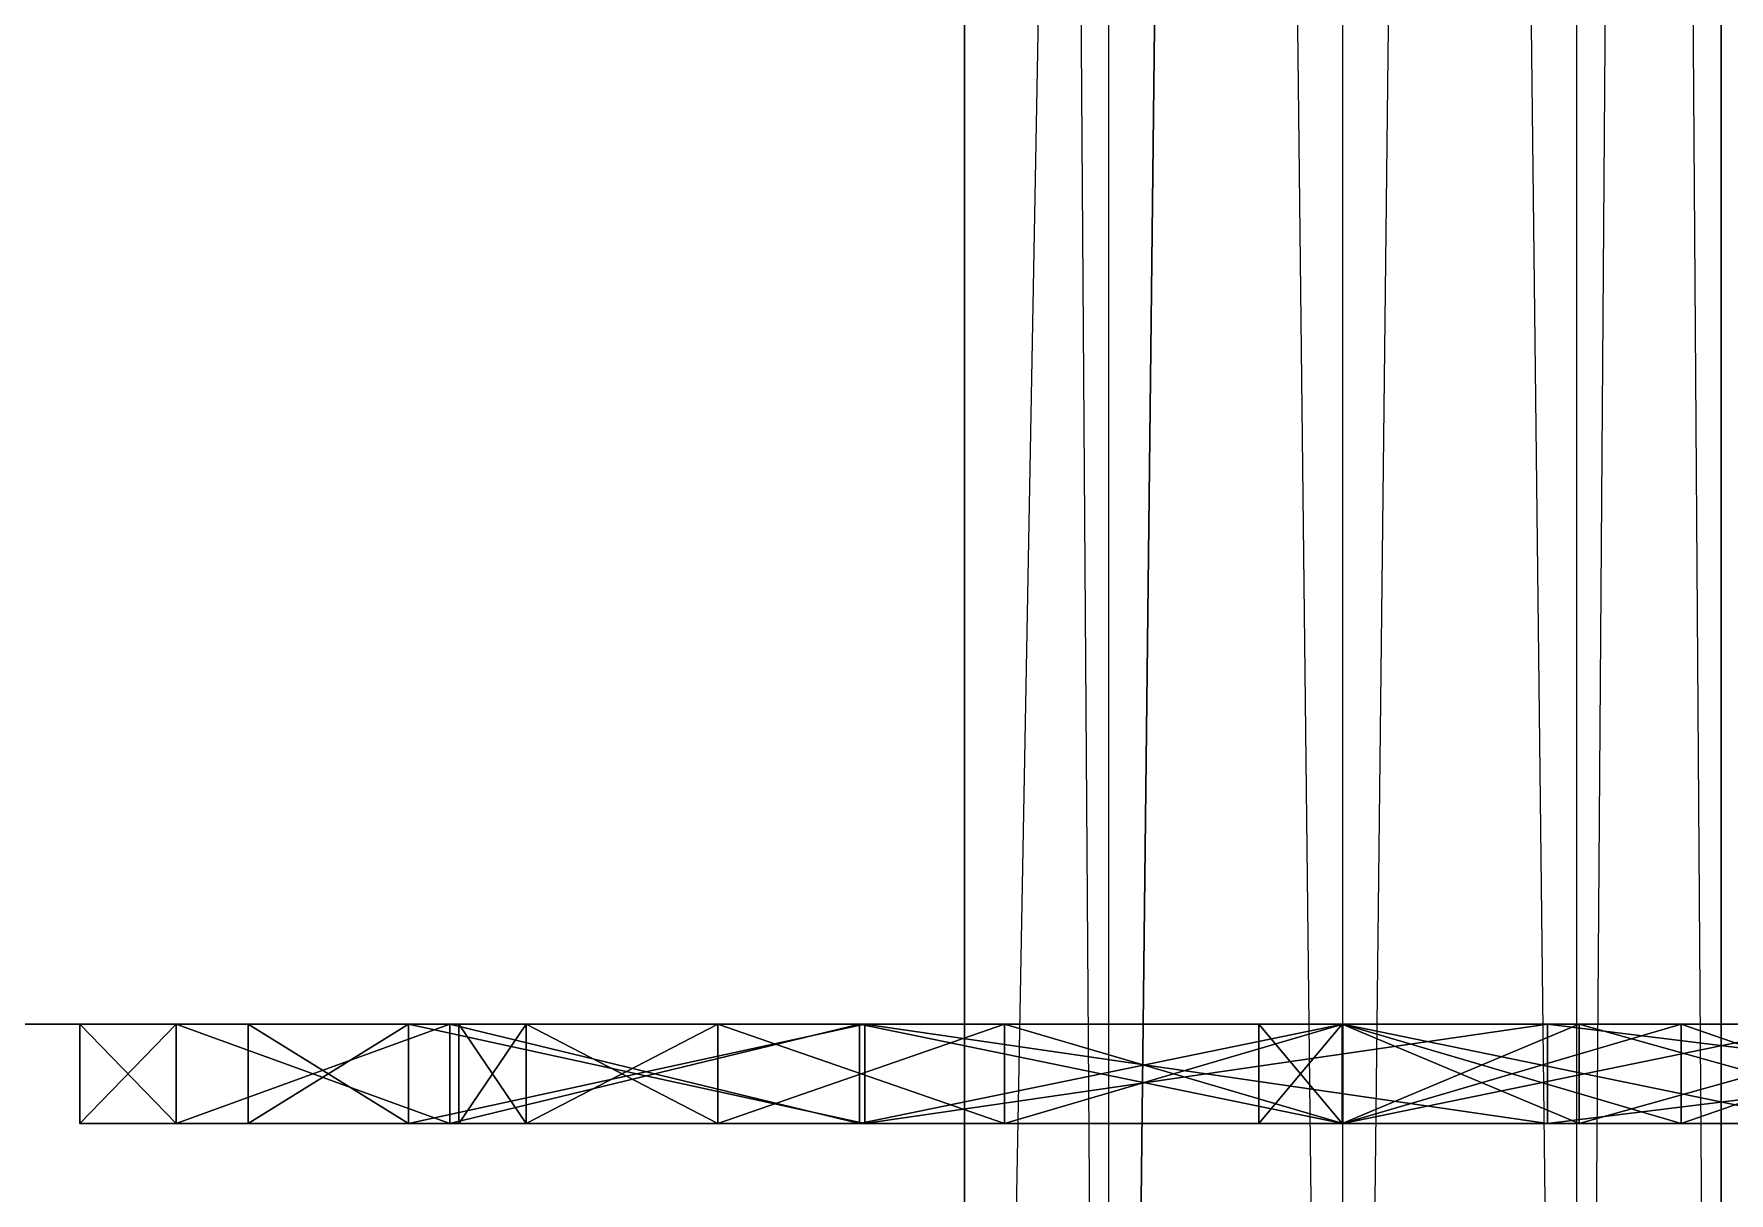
# Model space of a CAD drawing. Extents: x -3.3 to 26.7, y -2 to 14.5.
# Drawn here: x 13.159 to 14.012, y -0.585 to -0.002 of the extents above; entities that cross this region are included whole.
import ezdxf

# ---------------------------------------------------------------- set-up
doc = ezdxf.new("R2010")
doc.units = 0
doc.layers.add('UB3D', color=1, linetype='CONTINUOUS')

msp = doc.modelspace()

# ---------------------------------------------------------------- linework, layer by layer
at = {"layer": 'UB3D', "color": 254}
for points in [[(13.7, -2, -22.2918), (13.8176, 8.3, -22.2918), (13.6274, -2, -22.3918)], [(13.8176, 8.3, -22.2918), (13.6274, -2, -22.3918), (13.6274, 8.3, -22.3918)], [(13.6274, -2, -22.3918), (13.6274, 8.3, -22.3918), (13.6274, -2, -22.5154)], [(13.6274, 8.3, -22.3918), (13.6274, -2, -22.5154), (13.6274, 8.3, -22.5154)], [(13.6274, -2, -22.5154), (13.6274, 8.3, -22.5154), (13.7, -2, -22.6154)], [(13.6274, 8.3, -22.5154), (13.7, -2, -22.6154), (13.7, 8.3, -22.6154)], [(13.8176, -2, -22.2536), (13.8176, 8.3, -22.2536), (13.7, -2, -22.2918)], [(13.8176, 8.3, -22.2536), (13.7, -2, -22.2918), (13.8176, 8.3, -22.2918)], [(13.7, -2, -22.6154), (13.7, 8.3, -22.6154), (13.8176, -2, -22.6536)], [(13.7, 8.3, -22.6154), (13.8176, -2, -22.6536), (13.8176, 8.3, -22.6536)], [(13.8176, -2, -22.6536), (13.8176, 8.3, -22.6536), (13.9352, -2, -22.6154)], [(13.8176, 8.3, -22.6536), (13.9352, -2, -22.6154), (13.9352, 8.3, -22.6154)], [(13.9352, -2, -22.2918), (13.9352, 8.3, -22.2918), (13.8176, -2, -22.2536)], [(13.9352, 8.3, -22.2918), (13.8176, -2, -22.2536), (13.8176, 8.3, -22.2536)], [(13.9352, -2, -22.6154), (13.9352, 8.3, -22.6154), (14.0078, -2, -22.5154)], [(13.9352, 8.3, -22.6154), (14.0078, -2, -22.5154), (14.0078, 8.3, -22.5154)], [(14.0078, -2, -22.3918), (14.0078, 8.3, -22.3918), (13.9352, -2, -22.2918)], [(14.0078, 8.3, -22.3918), (13.9352, -2, -22.2918), (13.9352, 8.3, -22.2918)], [(14.0078, -2, -22.5154), (14.0078, 8.3, -22.5154), (14.0078, -2, -22.3918)], [(14.0078, 8.3, -22.5154), (14.0078, -2, -22.3918), (14.0078, 8.3, -22.3918)]]:
    msp.add_3dface(points, dxfattribs=at)
at = {"layer": 'UB3D', "color": 94}
for points in [[(-3.302, 0.5, -28.702), (26.698, 0.5, -28.702), (26.698, -0.5, -28.702), (-3.302, -0.5, -28.702)], [(26.698, 0.5, 1.298), (-3.302, 0.5, 1.298), (-3.302, -0.5, 1.298), (26.698, -0.5, 1.298)], [(-3.302, -0.5, 1.298), (26.698, -0.5, 1.298), (26.698, -0.5, -28.702)], [(-3.302, -0.5, 1.298), (26.698, -0.5, -28.702), (-3.302, -0.5, -28.702)]]:
    msp.add_3dface(points, dxfattribs=at)
at = {"layer": 'UB3D', "color": 253}
for points in [[(13.1826, -0.5, -22.4536), (13.230936, -0.5, -22.210596), (13.1826, -0.55, -22.4536)], [(13.230936, -0.5, -22.210596), (13.1826, -0.55, -22.4536), (13.230936, -0.55, -22.210596)], [(13.1826, -0.55, -22.4536), (13.230936, -0.55, -22.210596), (13.1826, -0.5, -22.4536)], [(13.230936, -0.55, -22.210596), (13.1826, -0.5, -22.4536), (13.230936, -0.5, -22.210596)], [(13.230936, -0.5, -22.696603), (13.1826, -0.5, -22.4536), (13.230936, -0.55, -22.696603)], [(13.1826, -0.5, -22.4536), (13.230936, -0.55, -22.696603), (13.1826, -0.55, -22.4536)], [(13.230936, -0.55, -22.696603), (13.1826, -0.55, -22.4536), (13.230936, -0.5, -22.696603)], [(13.1826, -0.55, -22.4536), (13.230936, -0.5, -22.696603), (13.1826, -0.5, -22.4536)], [(13.230936, -0.5, -22.210596), (13.368587, -0.5, -22.004587), (13.230936, -0.55, -22.210596)], [(13.368587, -0.5, -22.004587), (13.230936, -0.55, -22.210596), (13.368587, -0.55, -22.004587)], [(13.230936, -0.55, -22.210596), (13.368587, -0.55, -22.004587), (13.230936, -0.5, -22.210596)], [(13.368587, -0.55, -22.004587), (13.230936, -0.5, -22.210596), (13.368587, -0.5, -22.004587)], [(13.368587, -0.5, -22.902612), (13.230936, -0.5, -22.696603), (13.368587, -0.55, -22.902612)], [(13.230936, -0.5, -22.696603), (13.368587, -0.55, -22.902612), (13.230936, -0.55, -22.696603)], [(13.368587, -0.55, -22.902612), (13.230936, -0.55, -22.696603), (13.368587, -0.5, -22.902612)], [(13.230936, -0.55, -22.696603), (13.368587, -0.5, -22.902612), (13.230936, -0.5, -22.696603)], [(13.267182, -0.5, -15.3416), (13.347749, -0.5, -14.93656), (13.267182, -0.55, -15.3416)], [(13.347749, -0.5, -14.93656), (13.267182, -0.55, -15.3416), (13.347749, -0.55, -14.93656)], [(13.267182, -0.55, -15.3416), (13.347749, -0.55, -14.93656), (13.267182, -0.5, -15.3416)], [(13.347749, -0.55, -14.93656), (13.267182, -0.5, -15.3416), (13.347749, -0.5, -14.93656)], [(13.347749, -0.5, -15.746639), (13.267182, -0.5, -15.3416), (13.347749, -0.55, -15.746639)], [(13.267182, -0.5, -15.3416), (13.347749, -0.55, -15.746639), (13.267182, -0.55, -15.3416)], [(13.347749, -0.55, -15.746639), (13.267182, -0.55, -15.3416), (13.347749, -0.5, -15.746639)], [(13.267182, -0.55, -15.3416), (13.347749, -0.5, -15.746639), (13.267182, -0.5, -15.3416)], [(13.267182, -0.5, -2.6416), (13.347749, -0.5, -2.23656), (13.267182, -0.55, -2.6416)], [(13.347749, -0.5, -2.23656), (13.267182, -0.55, -2.6416), (13.347749, -0.55, -2.23656)], [(13.267182, -0.55, -2.6416), (13.347749, -0.55, -2.23656), (13.267182, -0.5, -2.6416)], [(13.347749, -0.55, -2.23656), (13.267182, -0.5, -2.6416), (13.347749, -0.5, -2.23656)], [(13.347749, -0.5, -3.046639), (13.267182, -0.5, -2.6416), (13.347749, -0.55, -3.046639)], [(13.267182, -0.5, -2.6416), (13.347749, -0.55, -3.046639), (13.267182, -0.55, -2.6416)], [(13.347749, -0.55, -3.046639), (13.267182, -0.55, -2.6416), (13.347749, -0.5, -3.046639)], [(13.267182, -0.55, -2.6416), (13.347749, -0.5, -3.046639), (13.267182, -0.5, -2.6416)], [(13.347749, -0.5, -14.93656), (13.577185, -0.5, -14.593185), (13.347749, -0.55, -14.93656)], [(13.577185, -0.5, -14.593185), (13.347749, -0.55, -14.93656), (13.577185, -0.55, -14.593185)], [(13.347749, -0.55, -14.93656), (13.577185, -0.55, -14.593185), (13.347749, -0.5, -14.93656)], [(13.577185, -0.55, -14.593185), (13.347749, -0.5, -14.93656), (13.577185, -0.5, -14.593185)], [(13.577185, -0.5, -16.090014), (13.347749, -0.5, -15.746639), (13.577185, -0.55, -16.090014)], [(13.347749, -0.5, -15.746639), (13.577185, -0.55, -16.090014), (13.347749, -0.55, -15.746639)], [(13.577185, -0.55, -16.090014), (13.347749, -0.55, -15.746639), (13.577185, -0.5, -16.090014)], [(13.347749, -0.55, -15.746639), (13.577185, -0.5, -16.090014), (13.347749, -0.5, -15.746639)], [(13.347749, -0.5, -2.23656), (13.577185, -0.5, -1.893185), (13.347749, -0.55, -2.23656)], [(13.577185, -0.5, -1.893185), (13.347749, -0.55, -2.23656), (13.577185, -0.55, -1.893185)], [(13.347749, -0.55, -2.23656), (13.577185, -0.55, -1.893185), (13.347749, -0.5, -2.23656)], [(13.577185, -0.55, -1.893185), (13.347749, -0.5, -2.23656), (13.577185, -0.5, -1.893185)], [(13.577185, -0.5, -3.390014), (13.347749, -0.5, -3.046639), (13.577185, -0.55, -3.390014)], [(13.347749, -0.5, -3.046639), (13.577185, -0.55, -3.390014), (13.347749, -0.55, -3.046639)], [(13.577185, -0.55, -3.390014), (13.347749, -0.55, -3.046639), (13.577185, -0.5, -3.390014)], [(13.347749, -0.55, -3.046639), (13.577185, -0.5, -3.390014), (13.347749, -0.5, -3.046639)], [(13.368587, -0.5, -22.004587), (13.574596, -0.5, -21.866936), (13.368587, -0.55, -22.004587)], [(13.574596, -0.5, -21.866936), (13.368587, -0.55, -22.004587), (13.574596, -0.55, -21.866936)], [(13.368587, -0.55, -22.004587), (13.574596, -0.55, -21.866936), (13.368587, -0.5, -22.004587)], [(13.574596, -0.55, -21.866936), (13.368587, -0.5, -22.004587), (13.574596, -0.5, -21.866936)], [(13.574596, -0.5, -23.040263), (13.368587, -0.5, -22.902612), (13.574596, -0.55, -23.040263)], [(13.368587, -0.5, -22.902612), (13.574596, -0.55, -23.040263), (13.368587, -0.55, -22.902612)], [(13.574596, -0.55, -23.040263), (13.368587, -0.55, -22.902612), (13.574596, -0.5, -23.040263)], [(13.368587, -0.55, -22.902612), (13.574596, -0.5, -23.040263), (13.368587, -0.5, -22.902612)], [(13.3731, -0.5, -22.4536), (13.406935, -0.5, -22.283497), (13.3731, -0.55, -22.4536)], [(13.406935, -0.5, -22.283497), (13.3731, -0.55, -22.4536), (13.406935, -0.55, -22.283497)], [(13.3731, -0.55, -22.4536), (13.406935, -0.55, -22.283497), (13.3731, -0.5, -22.4536)], [(13.406935, -0.55, -22.283497), (13.3731, -0.5, -22.4536), (13.406935, -0.5, -22.283497)], [(13.406935, -0.5, -22.623702), (13.3731, -0.5, -22.4536), (13.406935, -0.55, -22.623702)], [(13.3731, -0.5, -22.4536), (13.406935, -0.55, -22.623702), (13.3731, -0.55, -22.4536)], [(13.406935, -0.55, -22.623702), (13.3731, -0.55, -22.4536), (13.406935, -0.5, -22.623702)], [(13.3731, -0.55, -22.4536), (13.406935, -0.5, -22.623702), (13.3731, -0.5, -22.4536)], [(13.406935, -0.5, -22.283497), (13.503291, -0.5, -22.139291), (13.406935, -0.55, -22.283497)], [(13.503291, -0.5, -22.139291), (13.406935, -0.55, -22.283497), (13.503291, -0.55, -22.139291)], [(13.406935, -0.55, -22.283497), (13.503291, -0.55, -22.139291), (13.406935, -0.5, -22.283497)], [(13.503291, -0.55, -22.139291), (13.406935, -0.5, -22.283497), (13.503291, -0.5, -22.139291)], [(13.503291, -0.5, -22.767908), (13.406935, -0.5, -22.623702), (13.503291, -0.55, -22.767908)], [(13.406935, -0.5, -22.623702), (13.503291, -0.55, -22.767908), (13.406935, -0.55, -22.623702)], [(13.503291, -0.55, -22.767908), (13.406935, -0.55, -22.623702), (13.503291, -0.5, -22.767908)], [(13.406935, -0.55, -22.623702), (13.503291, -0.5, -22.767908), (13.406935, -0.5, -22.623702)], [(13.503291, -0.5, -22.139291), (13.647497, -0.5, -22.042935), (13.503291, -0.55, -22.139291)], [(13.647497, -0.5, -22.042935), (13.503291, -0.55, -22.139291), (13.647497, -0.55, -22.042935)], [(13.503291, -0.55, -22.139291), (13.647497, -0.55, -22.042935), (13.503291, -0.5, -22.139291)], [(13.647497, -0.55, -22.042935), (13.503291, -0.5, -22.139291), (13.647497, -0.5, -22.042935)], [(13.647497, -0.5, -22.864264), (13.503291, -0.5, -22.767908), (13.647497, -0.55, -22.864264)], [(13.503291, -0.5, -22.767908), (13.647497, -0.55, -22.864264), (13.503291, -0.55, -22.767908)], [(13.647497, -0.55, -22.864264), (13.503291, -0.55, -22.767908), (13.647497, -0.5, -22.864264)], [(13.503291, -0.55, -22.767908), (13.647497, -0.5, -22.864264), (13.503291, -0.5, -22.767908)], [(13.574596, -0.5, -21.866936), (13.8176, -0.5, -21.8186), (13.574596, -0.55, -21.866936)], [(13.8176, -0.5, -21.8186), (13.574596, -0.55, -21.866936), (13.8176, -0.55, -21.8186)], [(13.574596, -0.55, -21.866936), (13.8176, -0.55, -21.8186), (13.574596, -0.5, -21.866936)], [(13.8176, -0.55, -21.8186), (13.574596, -0.5, -21.866936), (13.8176, -0.5, -21.8186)], [(13.8176, -0.5, -23.0886), (13.574596, -0.5, -23.040263), (13.8176, -0.55, -23.0886)], [(13.574596, -0.5, -23.040263), (13.8176, -0.55, -23.0886), (13.574596, -0.55, -23.040263)], [(13.8176, -0.55, -23.0886), (13.574596, -0.55, -23.040263), (13.8176, -0.5, -23.0886)], [(13.574596, -0.55, -23.040263), (13.8176, -0.5, -23.0886), (13.574596, -0.5, -23.040263)], [(13.577185, -0.5, -14.593185), (13.92056, -0.5, -14.363749), (13.577185, -0.55, -14.593185)], [(13.92056, -0.5, -14.363749), (13.577185, -0.55, -14.593185), (13.92056, -0.55, -14.363749)], [(13.577185, -0.55, -14.593185), (13.92056, -0.55, -14.363749), (13.577185, -0.5, -14.593185)], [(13.92056, -0.55, -14.363749), (13.577185, -0.5, -14.593185), (13.92056, -0.5, -14.363749)], [(13.92056, -0.5, -16.31945), (13.577185, -0.5, -16.090014), (13.92056, -0.55, -16.31945)], [(13.577185, -0.5, -16.090014), (13.92056, -0.55, -16.31945), (13.577185, -0.55, -16.090014)], [(13.92056, -0.55, -16.31945), (13.577185, -0.55, -16.090014), (13.92056, -0.5, -16.31945)], [(13.577185, -0.55, -16.090014), (13.92056, -0.5, -16.31945), (13.577185, -0.5, -16.090014)], [(13.577185, -0.5, -1.893185), (13.92056, -0.5, -1.663749), (13.577185, -0.55, -1.893185)], [(13.92056, -0.5, -1.663749), (13.577185, -0.55, -1.893185), (13.92056, -0.55, -1.663749)], [(13.577185, -0.55, -1.893185), (13.92056, -0.55, -1.663749), (13.577185, -0.5, -1.893185)], [(13.92056, -0.55, -1.663749), (13.577185, -0.5, -1.893185), (13.92056, -0.5, -1.663749)], [(13.92056, -0.5, -3.61945), (13.577185, -0.5, -3.390014), (13.92056, -0.55, -3.61945)], [(13.577185, -0.5, -3.390014), (13.92056, -0.55, -3.61945), (13.577185, -0.55, -3.390014)], [(13.92056, -0.55, -3.61945), (13.577185, -0.55, -3.390014), (13.92056, -0.5, -3.61945)], [(13.577185, -0.55, -3.390014), (13.92056, -0.5, -3.61945), (13.577185, -0.5, -3.390014)], [(13.647497, -0.5, -22.042935), (13.8176, -0.5, -22.0091), (13.647497, -0.55, -22.042935)], [(13.8176, -0.5, -22.0091), (13.647497, -0.55, -22.042935), (13.8176, -0.55, -22.0091)], [(13.647497, -0.55, -22.042935), (13.8176, -0.55, -22.0091), (13.647497, -0.5, -22.042935)], [(13.8176, -0.55, -22.0091), (13.647497, -0.5, -22.042935), (13.8176, -0.5, -22.0091)], [(13.8176, -0.5, -22.8981), (13.647497, -0.5, -22.864264), (13.8176, -0.55, -22.8981)], [(13.647497, -0.5, -22.864264), (13.8176, -0.55, -22.8981), (13.647497, -0.55, -22.864264)], [(13.8176, -0.55, -22.8981), (13.647497, -0.55, -22.864264), (13.8176, -0.5, -22.8981)], [(13.647497, -0.55, -22.864264), (13.8176, -0.5, -22.8981), (13.647497, -0.5, -22.864264)], [(13.775309, -0.5, -15.3416), (13.817197, -0.5, -15.131012), (13.775309, -0.55, -15.3416)], [(13.817197, -0.5, -15.131012), (13.775309, -0.55, -15.3416), (13.817197, -0.55, -15.131012)], [(13.775309, -0.55, -15.3416), (13.817197, -0.55, -15.131012), (13.775309, -0.5, -15.3416)], [(13.817197, -0.55, -15.131012), (13.775309, -0.5, -15.3416), (13.817197, -0.5, -15.131012)], [(13.817197, -0.5, -15.552187), (13.775309, -0.5, -15.3416), (13.817197, -0.55, -15.552187)], [(13.775309, -0.5, -15.3416), (13.817197, -0.55, -15.552187), (13.775309, -0.55, -15.3416)], [(13.817197, -0.55, -15.552187), (13.775309, -0.55, -15.3416), (13.817197, -0.5, -15.552187)], [(13.775309, -0.55, -15.3416), (13.817197, -0.5, -15.552187), (13.775309, -0.5, -15.3416)], [(13.775309, -0.5, -2.6416), (13.817197, -0.5, -2.431012), (13.775309, -0.55, -2.6416)], [(13.817197, -0.5, -2.431012), (13.775309, -0.55, -2.6416), (13.817197, -0.55, -2.431012)], [(13.775309, -0.55, -2.6416), (13.817197, -0.55, -2.431012), (13.775309, -0.5, -2.6416)], [(13.817197, -0.55, -2.431012), (13.775309, -0.5, -2.6416), (13.817197, -0.5, -2.431012)], [(13.817197, -0.5, -2.852187), (13.775309, -0.5, -2.6416), (13.817197, -0.55, -2.852187)], [(13.775309, -0.5, -2.6416), (13.817197, -0.55, -2.852187), (13.775309, -0.55, -2.6416)], [(13.817197, -0.55, -2.852187), (13.775309, -0.55, -2.6416), (13.817197, -0.5, -2.852187)], [(13.775309, -0.55, -2.6416), (13.817197, -0.5, -2.852187), (13.775309, -0.5, -2.6416)], [(13.817197, -0.5, -15.131012), (13.936485, -0.5, -14.952485), (13.817197, -0.55, -15.131012)], [(13.936485, -0.5, -14.952485), (13.817197, -0.55, -15.131012), (13.936485, -0.55, -14.952485)], [(13.817197, -0.55, -15.131012), (13.936485, -0.55, -14.952485), (13.817197, -0.5, -15.131012)], [(13.936485, -0.55, -14.952485), (13.817197, -0.5, -15.131012), (13.936485, -0.5, -14.952485)], [(13.936485, -0.5, -15.730714), (13.817197, -0.5, -15.552187), (13.936485, -0.55, -15.730714)], [(13.817197, -0.5, -15.552187), (13.936485, -0.55, -15.730714), (13.817197, -0.55, -15.552187)], [(13.936485, -0.55, -15.730714), (13.817197, -0.55, -15.552187), (13.936485, -0.5, -15.730714)], [(13.817197, -0.55, -15.552187), (13.936485, -0.5, -15.730714), (13.817197, -0.5, -15.552187)], [(13.817197, -0.5, -2.431012), (13.936485, -0.5, -2.252485), (13.817197, -0.55, -2.431012)], [(13.936485, -0.5, -2.252485), (13.817197, -0.55, -2.431012), (13.936485, -0.55, -2.252485)], [(13.817197, -0.55, -2.431012), (13.936485, -0.55, -2.252485), (13.817197, -0.5, -2.431012)], [(13.936485, -0.55, -2.252485), (13.817197, -0.5, -2.431012), (13.936485, -0.5, -2.252485)], [(13.936485, -0.5, -3.030714), (13.817197, -0.5, -2.852187), (13.936485, -0.55, -3.030714)], [(13.817197, -0.5, -2.852187), (13.936485, -0.55, -3.030714), (13.817197, -0.55, -2.852187)], [(13.936485, -0.55, -3.030714), (13.817197, -0.55, -2.852187), (13.936485, -0.5, -3.030714)], [(13.817197, -0.55, -2.852187), (13.936485, -0.5, -3.030714), (13.817197, -0.5, -2.852187)], [(13.8176, -0.5, -21.8186), (14.060603, -0.5, -21.866936), (13.8176, -0.55, -21.8186)], [(14.060603, -0.5, -21.866936), (13.8176, -0.55, -21.8186), (14.060603, -0.55, -21.866936)], [(13.8176, -0.55, -21.8186), (14.060603, -0.55, -21.866936), (13.8176, -0.5, -21.8186)], [(14.060603, -0.55, -21.866936), (13.8176, -0.5, -21.8186), (14.060603, -0.5, -21.866936)], [(14.060603, -0.5, -23.040263), (13.8176, -0.5, -23.0886), (14.060603, -0.55, -23.040263)], [(13.8176, -0.5, -23.0886), (14.060603, -0.55, -23.040263), (13.8176, -0.55, -23.0886)], [(14.060603, -0.55, -23.040263), (13.8176, -0.55, -23.0886), (14.060603, -0.5, -23.040263)], [(13.8176, -0.55, -23.0886), (14.060603, -0.5, -23.040263), (13.8176, -0.5, -23.0886)], [(13.8176, -0.5, -22.0091), (13.987702, -0.5, -22.042935), (13.8176, -0.55, -22.0091)], [(13.987702, -0.5, -22.042935), (13.8176, -0.55, -22.0091), (13.987702, -0.55, -22.042935)], [(13.8176, -0.55, -22.0091), (13.987702, -0.55, -22.042935), (13.8176, -0.5, -22.0091)], [(13.987702, -0.55, -22.042935), (13.8176, -0.5, -22.0091), (13.987702, -0.5, -22.042935)], [(13.987702, -0.5, -22.864264), (13.8176, -0.5, -22.8981), (13.987702, -0.55, -22.864264)], [(13.8176, -0.5, -22.8981), (13.987702, -0.55, -22.864264), (13.8176, -0.55, -22.8981)], [(13.987702, -0.55, -22.864264), (13.8176, -0.55, -22.8981), (13.987702, -0.5, -22.864264)], [(13.8176, -0.55, -22.8981), (13.987702, -0.5, -22.864264), (13.8176, -0.5, -22.8981)], [(13.92056, -0.5, -14.363749), (14.3256, -0.5, -14.283182), (13.92056, -0.55, -14.363749)], [(14.3256, -0.5, -14.283182), (13.92056, -0.55, -14.363749), (14.3256, -0.55, -14.283182)], [(13.92056, -0.55, -14.363749), (14.3256, -0.55, -14.283182), (13.92056, -0.5, -14.363749)], [(14.3256, -0.55, -14.283182), (13.92056, -0.5, -14.363749), (14.3256, -0.5, -14.283182)], [(14.3256, -0.5, -16.400018), (13.92056, -0.5, -16.31945), (14.3256, -0.55, -16.400018)], [(13.92056, -0.5, -16.31945), (14.3256, -0.55, -16.400018), (13.92056, -0.55, -16.31945)], [(14.3256, -0.55, -16.400018), (13.92056, -0.55, -16.31945), (14.3256, -0.5, -16.400018)], [(13.92056, -0.55, -16.31945), (14.3256, -0.5, -16.400018), (13.92056, -0.5, -16.31945)], [(13.92056, -0.5, -1.663749), (14.3256, -0.5, -1.583182), (13.92056, -0.55, -1.663749)], [(14.3256, -0.5, -1.583182), (13.92056, -0.55, -1.663749), (14.3256, -0.55, -1.583182)], [(13.92056, -0.55, -1.663749), (14.3256, -0.55, -1.583182), (13.92056, -0.5, -1.663749)], [(14.3256, -0.55, -1.583182), (13.92056, -0.5, -1.663749), (14.3256, -0.5, -1.583182)], [(14.3256, -0.5, -3.700018), (13.92056, -0.5, -3.61945), (14.3256, -0.55, -3.700018)], [(13.92056, -0.5, -3.61945), (14.3256, -0.55, -3.700018), (13.92056, -0.55, -3.61945)], [(14.3256, -0.55, -3.700018), (13.92056, -0.55, -3.61945), (14.3256, -0.5, -3.700018)], [(13.92056, -0.55, -3.61945), (14.3256, -0.5, -3.700018), (13.92056, -0.5, -3.61945)], [(13.936485, -0.5, -14.952485), (14.115012, -0.5, -14.833197), (13.936485, -0.55, -14.952485)], [(14.115012, -0.5, -14.833197), (13.936485, -0.55, -14.952485), (14.115012, -0.55, -14.833197)], [(13.936485, -0.55, -14.952485), (14.115012, -0.55, -14.833197), (13.936485, -0.5, -14.952485)], [(14.115012, -0.55, -14.833197), (13.936485, -0.5, -14.952485), (14.115012, -0.5, -14.833197)], [(14.115012, -0.5, -15.850002), (13.936485, -0.5, -15.730714), (14.115012, -0.55, -15.850002)], [(13.936485, -0.5, -15.730714), (14.115012, -0.55, -15.850002), (13.936485, -0.55, -15.730714)], [(14.115012, -0.55, -15.850002), (13.936485, -0.55, -15.730714), (14.115012, -0.5, -15.850002)], [(13.936485, -0.55, -15.730714), (14.115012, -0.5, -15.850002), (13.936485, -0.5, -15.730714)], [(13.936485, -0.5, -2.252485), (14.115012, -0.5, -2.133197), (13.936485, -0.55, -2.252485)], [(14.115012, -0.5, -2.133197), (13.936485, -0.55, -2.252485), (14.115012, -0.55, -2.133197)], [(13.936485, -0.55, -2.252485), (14.115012, -0.55, -2.133197), (13.936485, -0.5, -2.252485)], [(14.115012, -0.55, -2.133197), (13.936485, -0.5, -2.252485), (14.115012, -0.5, -2.133197)], [(14.115012, -0.5, -3.150002), (13.936485, -0.5, -3.030714), (14.115012, -0.55, -3.150002)], [(13.936485, -0.5, -3.030714), (14.115012, -0.55, -3.150002), (13.936485, -0.55, -3.030714)], [(14.115012, -0.55, -3.150002), (13.936485, -0.55, -3.030714), (14.115012, -0.5, -3.150002)], [(13.936485, -0.55, -3.030714), (14.115012, -0.5, -3.150002), (13.936485, -0.5, -3.030714)], [(13.987702, -0.5, -22.042935), (14.131908, -0.5, -22.139291), (13.987702, -0.55, -22.042935)], [(14.131908, -0.5, -22.139291), (13.987702, -0.55, -22.042935), (14.131908, -0.55, -22.139291)], [(13.987702, -0.55, -22.042935), (14.131908, -0.55, -22.139291), (13.987702, -0.5, -22.042935)], [(14.131908, -0.55, -22.139291), (13.987702, -0.5, -22.042935), (14.131908, -0.5, -22.139291)], [(14.131908, -0.5, -22.767908), (13.987702, -0.5, -22.864264), (14.131908, -0.55, -22.767908)], [(13.987702, -0.5, -22.864264), (14.131908, -0.55, -22.767908), (13.987702, -0.55, -22.864264)], [(14.131908, -0.55, -22.767908), (13.987702, -0.55, -22.864264), (14.131908, -0.5, -22.767908)], [(13.987702, -0.55, -22.864264), (14.131908, -0.5, -22.767908), (13.987702, -0.5, -22.864264)], [(13.185658, -0.55, -22.515841), (13.37524, -0.55, -22.497169), (13.1826, -0.55, -22.4536)], [(13.37524, -0.55, -22.497169), (13.1826, -0.55, -22.4536), (13.3731, -0.55, -22.4536)], [(13.1826, -0.55, -22.4536), (13.3731, -0.55, -22.4536), (13.185658, -0.55, -22.391359)], [(13.37524, -0.55, -22.410031), (13.185658, -0.55, -22.391359), (13.381641, -0.55, -22.366882)], [(13.185658, -0.55, -22.391359), (13.381641, -0.55, -22.366882), (13.194801, -0.55, -22.329718)], [(13.194801, -0.55, -22.577482), (13.381641, -0.55, -22.540318), (13.185658, -0.55, -22.515841)], [(13.381641, -0.55, -22.540318), (13.185658, -0.55, -22.515841), (13.37524, -0.55, -22.497169)], [(13.3731, -0.55, -22.4536), (13.185658, -0.55, -22.391359), (13.37524, -0.55, -22.410031)], [(13.381641, -0.55, -22.366882), (13.194801, -0.55, -22.329718), (13.39224, -0.55, -22.324568)], [(13.194801, -0.55, -22.329718), (13.39224, -0.55, -22.324568), (13.209943, -0.55, -22.269269)], [(13.39224, -0.55, -22.582632), (13.194801, -0.55, -22.577482), (13.381641, -0.55, -22.540318)], [(13.209943, -0.55, -22.637931), (13.406936, -0.55, -22.623703), (13.194801, -0.55, -22.577482)], [(13.406936, -0.55, -22.623703), (13.194801, -0.55, -22.577482), (13.39224, -0.55, -22.582632)], [(13.425586, -0.55, -22.244064), (13.406936, -0.55, -22.283497), (13.209943, -0.55, -22.269269)], [(13.425586, -0.55, -22.244064), (13.209943, -0.55, -22.269269), (13.230936, -0.55, -22.210596)], [(13.39224, -0.55, -22.324568), (13.209943, -0.55, -22.269269), (13.406936, -0.55, -22.283497)], [(13.230936, -0.55, -22.696604), (13.425586, -0.55, -22.663136), (13.209943, -0.55, -22.637931)], [(13.425586, -0.55, -22.663136), (13.209943, -0.55, -22.637931), (13.406936, -0.55, -22.623703)], [(13.25758, -0.55, -22.154263), (13.448012, -0.55, -22.206649), (13.230936, -0.55, -22.210596)], [(13.425586, -0.55, -22.244064), (13.230936, -0.55, -22.210596), (13.448012, -0.55, -22.206649)], [(13.448012, -0.55, -22.700551), (13.230936, -0.55, -22.696604), (13.425586, -0.55, -22.663136)], [(13.473997, -0.55, -22.735588), (13.25758, -0.55, -22.752937), (13.230936, -0.55, -22.696604)], [(13.473997, -0.55, -22.735588), (13.230936, -0.55, -22.696604), (13.448012, -0.55, -22.700551)], [(13.25758, -0.55, -22.154263), (13.289617, -0.55, -22.100813), (13.503291, -0.55, -22.139291)], [(13.25758, -0.55, -22.154263), (13.503291, -0.55, -22.139291), (13.473997, -0.55, -22.171612)], [(13.25758, -0.55, -22.154263), (13.473997, -0.55, -22.171612), (13.448012, -0.55, -22.206649)], [(13.473997, -0.55, -22.735588), (13.503291, -0.55, -22.767909), (13.25758, -0.55, -22.752937)], [(13.535612, -0.55, -22.797203), (13.289617, -0.55, -22.806387), (13.25758, -0.55, -22.752937)], [(13.535612, -0.55, -22.797203), (13.25758, -0.55, -22.752937), (13.503291, -0.55, -22.767909)], [(13.272279, -0.55, -15.445343), (13.777959, -0.55, -15.395538), (13.267182, -0.55, -15.3416)], [(13.777959, -0.55, -15.395538), (13.267182, -0.55, -15.3416), (13.775309, -0.55, -15.3416)], [(13.267182, -0.55, -15.3416), (13.775309, -0.55, -15.3416), (13.272279, -0.55, -15.237857)], [(13.272279, -0.55, -2.745343), (13.777959, -0.55, -2.695538), (13.267182, -0.55, -2.6416)], [(13.777959, -0.55, -2.695538), (13.267182, -0.55, -2.6416), (13.775309, -0.55, -2.6416)], [(13.267182, -0.55, -2.6416), (13.775309, -0.55, -2.6416), (13.272279, -0.55, -2.537857)], [(13.785883, -0.55, -15.234244), (13.777959, -0.55, -15.287662), (13.272279, -0.55, -15.237857)], [(13.785883, -0.55, -15.234244), (13.272279, -0.55, -15.237857), (13.287519, -0.55, -15.135113)], [(13.785883, -0.55, -15.448956), (13.272279, -0.55, -15.445343), (13.777959, -0.55, -15.395538)], [(13.775309, -0.55, -15.3416), (13.272279, -0.55, -15.237857), (13.777959, -0.55, -15.287662)], [(13.799004, -0.55, -15.501341), (13.287519, -0.55, -15.548087), (13.272279, -0.55, -15.445343)], [(13.799004, -0.55, -15.501341), (13.272279, -0.55, -15.445343), (13.785883, -0.55, -15.448956)], [(13.785883, -0.55, -2.534244), (13.777959, -0.55, -2.587662), (13.272279, -0.55, -2.537857)], [(13.785883, -0.55, -2.534244), (13.272279, -0.55, -2.537857), (13.287519, -0.55, -2.435113)], [(13.785883, -0.55, -2.748956), (13.272279, -0.55, -2.745343), (13.777959, -0.55, -2.695538)], [(13.775309, -0.55, -2.6416), (13.272279, -0.55, -2.537857), (13.777959, -0.55, -2.587662)], [(13.799004, -0.55, -2.801341), (13.287519, -0.55, -2.848087), (13.272279, -0.55, -2.745343)], [(13.799004, -0.55, -2.801341), (13.272279, -0.55, -2.745343), (13.785883, -0.55, -2.748956)], [(13.817197, -0.55, -15.131013), (13.799004, -0.55, -15.181859), (13.287519, -0.55, -15.135113)], [(13.817197, -0.55, -15.131013), (13.287519, -0.55, -15.135113), (13.312757, -0.55, -15.034357)], [(13.785883, -0.55, -15.234244), (13.287519, -0.55, -15.135113), (13.799004, -0.55, -15.181859)], [(13.799004, -0.55, -15.501341), (13.817197, -0.55, -15.552187), (13.287519, -0.55, -15.548087)], [(13.817197, -0.55, -15.552187), (13.840287, -0.55, -15.601005), (13.287519, -0.55, -15.548087)], [(13.840287, -0.55, -15.601005), (13.287519, -0.55, -15.548087), (13.86805, -0.55, -15.647325)], [(13.287519, -0.55, -15.548087), (13.86805, -0.55, -15.647325), (13.312757, -0.55, -15.648843)], [(13.817197, -0.55, -2.431013), (13.799004, -0.55, -2.481859), (13.287519, -0.55, -2.435113)], [(13.817197, -0.55, -2.431013), (13.287519, -0.55, -2.435113), (13.312757, -0.55, -2.334357)], [(13.785883, -0.55, -2.534244), (13.287519, -0.55, -2.435113), (13.799004, -0.55, -2.481859)], [(13.799004, -0.55, -2.801341), (13.817197, -0.55, -2.852187), (13.287519, -0.55, -2.848087)], [(13.817197, -0.55, -2.852187), (13.840287, -0.55, -2.901005), (13.287519, -0.55, -2.848087)], [(13.840287, -0.55, -2.901005), (13.287519, -0.55, -2.848087), (13.86805, -0.55, -2.947325)], [(13.287519, -0.55, -2.848087), (13.86805, -0.55, -2.947325), (13.312757, -0.55, -2.948843)], [(13.326738, -0.55, -22.05076), (13.570649, -0.55, -22.084012), (13.289617, -0.55, -22.100813)], [(13.570649, -0.55, -22.084012), (13.289617, -0.55, -22.100813), (13.535612, -0.55, -22.109997)], [(13.289617, -0.55, -22.100813), (13.535612, -0.55, -22.109997), (13.503291, -0.55, -22.139291)], [(13.535612, -0.55, -22.797203), (13.570649, -0.55, -22.823188), (13.289617, -0.55, -22.806387)], [(13.608064, -0.55, -22.845614), (13.326738, -0.55, -22.85644), (13.289617, -0.55, -22.806387)], [(13.608064, -0.55, -22.845614), (13.289617, -0.55, -22.806387), (13.570649, -0.55, -22.823188)], [(13.347749, -0.55, -14.936561), (13.900219, -0.55, -14.992499), (13.312757, -0.55, -15.034357)], [(13.900219, -0.55, -14.992499), (13.312757, -0.55, -15.034357), (13.86805, -0.55, -15.035875)], [(13.312757, -0.55, -15.034357), (13.86805, -0.55, -15.035875), (13.840287, -0.55, -15.082195)], [(13.817197, -0.55, -15.131013), (13.312757, -0.55, -15.034357), (13.840287, -0.55, -15.082195)], [(13.86805, -0.55, -15.647325), (13.312757, -0.55, -15.648843), (13.900219, -0.55, -15.690701)], [(13.312757, -0.55, -15.648843), (13.900219, -0.55, -15.690701), (13.936486, -0.55, -15.730714)], [(13.347749, -0.55, -15.746639), (13.312757, -0.55, -15.648843), (13.936486, -0.55, -15.730714)], [(13.347749, -0.55, -2.236561), (13.900219, -0.55, -2.292499), (13.312757, -0.55, -2.334357)], [(13.900219, -0.55, -2.292499), (13.312757, -0.55, -2.334357), (13.86805, -0.55, -2.335875)], [(13.312757, -0.55, -2.334357), (13.86805, -0.55, -2.335875), (13.840287, -0.55, -2.382195)], [(13.817197, -0.55, -2.431013), (13.312757, -0.55, -2.334357), (13.840287, -0.55, -2.382195)], [(13.86805, -0.55, -2.947325), (13.312757, -0.55, -2.948843), (13.900219, -0.55, -2.990701)], [(13.312757, -0.55, -2.948843), (13.900219, -0.55, -2.990701), (13.936486, -0.55, -3.030714)], [(13.347749, -0.55, -3.046639), (13.312757, -0.55, -2.948843), (13.936486, -0.55, -3.030714)], [(13.688568, -0.55, -22.87896), (13.730882, -0.55, -22.889559), (13.326738, -0.55, -22.85644)], [(13.730882, -0.55, -22.889559), (13.326738, -0.55, -22.85644), (13.774031, -0.55, -22.89596)], [(13.326738, -0.55, -22.85644), (13.774031, -0.55, -22.89596), (13.368587, -0.55, -22.902613)], [(13.368587, -0.55, -22.004587), (13.647497, -0.55, -22.042936), (13.326738, -0.55, -22.05076)], [(13.647497, -0.55, -22.042936), (13.608064, -0.55, -22.061586), (13.326738, -0.55, -22.05076)], [(13.608064, -0.55, -22.061586), (13.326738, -0.55, -22.05076), (13.570649, -0.55, -22.084012)], [(13.608064, -0.55, -22.845614), (13.647497, -0.55, -22.864264), (13.326738, -0.55, -22.85644)], [(13.688568, -0.55, -22.87896), (13.326738, -0.55, -22.85644), (13.647497, -0.55, -22.864264)], [(13.392159, -0.55, -14.842665), (13.976499, -0.55, -14.916219), (13.347749, -0.55, -14.936561)], [(13.976499, -0.55, -14.916219), (13.936486, -0.55, -14.952486), (13.347749, -0.55, -14.936561)], [(13.936486, -0.55, -14.952486), (13.347749, -0.55, -14.936561), (13.900219, -0.55, -14.992499)], [(13.347749, -0.55, -15.746639), (13.936486, -0.55, -15.730714), (13.976499, -0.55, -15.766981)], [(13.347749, -0.55, -15.746639), (13.976499, -0.55, -15.766981), (14.019875, -0.55, -15.79915)], [(13.347749, -0.55, -15.746639), (14.019875, -0.55, -15.79915), (14.066195, -0.55, -15.826913)], [(13.347749, -0.55, -15.746639), (14.066195, -0.55, -15.826913), (13.392159, -0.55, -15.840535)], [(13.392159, -0.55, -2.142665), (13.976499, -0.55, -2.216219), (13.347749, -0.55, -2.236561)], [(13.976499, -0.55, -2.216219), (13.936486, -0.55, -2.252486), (13.347749, -0.55, -2.236561)], [(13.936486, -0.55, -2.252486), (13.347749, -0.55, -2.236561), (13.900219, -0.55, -2.292499)], [(13.347749, -0.55, -3.046639), (13.936486, -0.55, -3.030714), (13.976499, -0.55, -3.066981)], [(13.347749, -0.55, -3.046639), (13.976499, -0.55, -3.066981), (14.019875, -0.55, -3.09915)], [(13.347749, -0.55, -3.046639), (14.019875, -0.55, -3.09915), (14.066195, -0.55, -3.126913)], [(13.347749, -0.55, -3.046639), (14.066195, -0.55, -3.126913), (13.392159, -0.55, -3.140535)], [(13.41476, -0.55, -21.962738), (14.266613, -0.55, -22.004587), (13.368587, -0.55, -22.004587)], [(14.266613, -0.55, -22.004587), (13.368587, -0.55, -22.004587), (13.8176, -0.55, -22.0091)], [(13.368587, -0.55, -22.004587), (13.8176, -0.55, -22.0091), (13.774031, -0.55, -22.01124)], [(13.774031, -0.55, -22.89596), (13.368587, -0.55, -22.902613), (13.8176, -0.55, -22.8981)], [(13.368587, -0.55, -22.902613), (13.8176, -0.55, -22.8981), (14.266613, -0.55, -22.902613)], [(13.368587, -0.55, -22.004587), (13.774031, -0.55, -22.01124), (13.730882, -0.55, -22.017641)], [(13.368587, -0.55, -22.004587), (13.730882, -0.55, -22.017641), (13.688568, -0.55, -22.02824)], [(13.368587, -0.55, -22.004587), (13.688568, -0.55, -22.02824), (13.647497, -0.55, -22.042936)], [(13.41476, -0.55, -22.944462), (14.22044, -0.55, -22.944462), (13.368587, -0.55, -22.902613)], [(14.22044, -0.55, -22.944462), (13.368587, -0.55, -22.902613), (14.266613, -0.55, -22.902613)], [(14.165859, -0.55, -15.868196), (14.218244, -0.55, -15.881317), (13.392159, -0.55, -15.840535)], [(14.218244, -0.55, -15.881317), (13.392159, -0.55, -15.840535), (14.271662, -0.55, -15.889241)], [(13.392159, -0.55, -15.840535), (14.271662, -0.55, -15.889241), (13.445558, -0.55, -15.929626)], [(13.445558, -0.55, -14.753574), (14.115013, -0.55, -14.833197), (13.392159, -0.55, -14.842665)], [(13.392159, -0.55, -14.842665), (14.115013, -0.55, -14.833197), (14.066195, -0.55, -14.856287)], [(13.392159, -0.55, -14.842665), (14.066195, -0.55, -14.856287), (14.019875, -0.55, -14.88405)], [(13.392159, -0.55, -14.842665), (14.019875, -0.55, -14.88405), (13.976499, -0.55, -14.916219)], [(14.115013, -0.55, -15.850003), (14.165859, -0.55, -15.868196), (13.392159, -0.55, -15.840535)], [(14.115013, -0.55, -15.850003), (13.392159, -0.55, -15.840535), (14.066195, -0.55, -15.826913)], [(14.165859, -0.55, -3.168196), (14.218244, -0.55, -3.181317), (13.392159, -0.55, -3.140535)], [(14.218244, -0.55, -3.181317), (13.392159, -0.55, -3.140535), (14.271662, -0.55, -3.189241)], [(13.392159, -0.55, -3.140535), (14.271662, -0.55, -3.189241), (13.445558, -0.55, -3.229626)], [(13.445558, -0.55, -2.053574), (14.115013, -0.55, -2.133197), (13.392159, -0.55, -2.142665)], [(13.392159, -0.55, -2.142665), (14.115013, -0.55, -2.133197), (14.066195, -0.55, -2.156287)], [(13.392159, -0.55, -2.142665), (14.066195, -0.55, -2.156287), (14.019875, -0.55, -2.18405)], [(13.392159, -0.55, -2.142665), (14.019875, -0.55, -2.18405), (13.976499, -0.55, -2.216219)], [(14.115013, -0.55, -3.150003), (14.165859, -0.55, -3.168196), (13.392159, -0.55, -3.140535)], [(14.115013, -0.55, -3.150003), (13.392159, -0.55, -3.140535), (14.066195, -0.55, -3.126913)], [(13.464813, -0.55, -21.925617), (14.22044, -0.55, -21.962738), (13.41476, -0.55, -21.962738)], [(14.22044, -0.55, -21.962738), (13.41476, -0.55, -21.962738), (14.266613, -0.55, -22.004587)], [(13.464813, -0.55, -22.981583), (14.170387, -0.55, -22.981583), (13.41476, -0.55, -22.944462)], [(14.170387, -0.55, -22.981583), (13.41476, -0.55, -22.944462), (14.22044, -0.55, -22.944462)], [(13.507432, -0.55, -14.670147), (15.205642, -0.55, -14.753574), (13.445558, -0.55, -14.753574)], [(15.205642, -0.55, -14.753574), (13.445558, -0.55, -14.753574), (14.3256, -0.55, -14.791309)], [(13.445558, -0.55, -14.753574), (14.3256, -0.55, -14.791309), (14.271662, -0.55, -14.793959)], [(14.271662, -0.55, -15.889241), (13.445558, -0.55, -15.929626), (14.3256, -0.55, -15.891891)], [(13.445558, -0.55, -15.929626), (14.3256, -0.55, -15.891891), (15.205642, -0.55, -15.929626)], [(13.445558, -0.55, -14.753574), (14.271662, -0.55, -14.793959), (14.218244, -0.55, -14.801883)], [(13.445558, -0.55, -14.753574), (14.218244, -0.55, -14.801883), (14.165859, -0.55, -14.815004)], [(13.445558, -0.55, -14.753574), (14.165859, -0.55, -14.815004), (14.115013, -0.55, -14.833197)], [(13.507432, -0.55, -16.013053), (15.143768, -0.55, -16.013053), (13.445558, -0.55, -15.929626)], [(15.143768, -0.55, -16.013053), (13.445558, -0.55, -15.929626), (15.205642, -0.55, -15.929626)], [(13.507432, -0.55, -1.970147), (15.205642, -0.55, -2.053574), (13.445558, -0.55, -2.053574)], [(15.205642, -0.55, -2.053574), (13.445558, -0.55, -2.053574), (14.3256, -0.55, -2.091309)], [(13.445558, -0.55, -2.053574), (14.3256, -0.55, -2.091309), (14.271662, -0.55, -2.093959)], [(14.271662, -0.55, -3.189241), (13.445558, -0.55, -3.229626), (14.3256, -0.55, -3.191891)], [(13.445558, -0.55, -3.229626), (14.3256, -0.55, -3.191891), (15.205642, -0.55, -3.229626)], [(13.445558, -0.55, -2.053574), (14.271662, -0.55, -2.093959), (14.218244, -0.55, -2.101883)], [(13.445558, -0.55, -2.053574), (14.218244, -0.55, -2.101883), (14.165859, -0.55, -2.115004)], [(13.445558, -0.55, -2.053574), (14.165859, -0.55, -2.115004), (14.115013, -0.55, -2.133197)], [(13.507432, -0.55, -3.313053), (15.143768, -0.55, -3.313053), (13.445558, -0.55, -3.229626)], [(15.143768, -0.55, -3.313053), (13.445558, -0.55, -3.229626), (15.205642, -0.55, -3.229626)], [(13.518263, -0.55, -21.89358), (14.170387, -0.55, -21.925617), (13.464813, -0.55, -21.925617)], [(14.170387, -0.55, -21.925617), (13.464813, -0.55, -21.925617), (14.22044, -0.55, -21.962738)], [(13.518263, -0.55, -23.01362), (14.116937, -0.55, -23.01362), (13.464813, -0.55, -22.981583)], [(14.116937, -0.55, -23.01362), (13.464813, -0.55, -22.981583), (14.170387, -0.55, -22.981583)], [(13.577185, -0.55, -14.593185), (15.143768, -0.55, -14.670147), (13.507432, -0.55, -14.670147)], [(15.143768, -0.55, -14.670147), (13.507432, -0.55, -14.670147), (15.205642, -0.55, -14.753574)], [(13.577185, -0.55, -16.090015), (15.074015, -0.55, -16.090015), (13.507432, -0.55, -16.013053)], [(15.074015, -0.55, -16.090015), (13.507432, -0.55, -16.013053), (15.143768, -0.55, -16.013053)], [(13.577185, -0.55, -1.893185), (15.143768, -0.55, -1.970147), (13.507432, -0.55, -1.970147)], [(15.143768, -0.55, -1.970147), (13.507432, -0.55, -1.970147), (15.205642, -0.55, -2.053574)], [(13.577185, -0.55, -3.390015), (15.074015, -0.55, -3.390015), (13.507432, -0.55, -3.313053)], [(15.074015, -0.55, -3.390015), (13.507432, -0.55, -3.313053), (15.143768, -0.55, -3.313053)], [(13.574596, -0.55, -21.866936), (14.116937, -0.55, -21.89358), (13.518263, -0.55, -21.89358)], [(14.116937, -0.55, -21.89358), (13.518263, -0.55, -21.89358), (14.170387, -0.55, -21.925617)], [(13.574596, -0.55, -23.040264), (14.060604, -0.55, -23.040264), (13.518263, -0.55, -23.01362)], [(14.060604, -0.55, -23.040264), (13.518263, -0.55, -23.01362), (14.116937, -0.55, -23.01362)], [(13.633269, -0.55, -21.845943), (14.060604, -0.55, -21.866936), (13.574596, -0.55, -21.866936)], [(14.060604, -0.55, -21.866936), (13.574596, -0.55, -21.866936), (14.116937, -0.55, -21.89358)], [(13.633269, -0.55, -23.061257), (14.001931, -0.55, -23.061257), (13.574596, -0.55, -23.040264)], [(14.001931, -0.55, -23.061257), (13.574596, -0.55, -23.040264), (14.060604, -0.55, -23.040264)], [(13.654147, -0.55, -14.523432), (15.074015, -0.55, -14.593185), (13.577185, -0.55, -14.593185)], [(15.074015, -0.55, -14.593185), (13.577185, -0.55, -14.593185), (15.143768, -0.55, -14.670147)], [(13.654147, -0.55, -16.159768), (14.997053, -0.55, -16.159768), (13.577185, -0.55, -16.090015)], [(14.997053, -0.55, -16.159768), (13.577185, -0.55, -16.090015), (15.074015, -0.55, -16.090015)], [(13.654147, -0.55, -1.823432), (15.074015, -0.55, -1.893185), (13.577185, -0.55, -1.893185)], [(15.074015, -0.55, -1.893185), (13.577185, -0.55, -1.893185), (15.143768, -0.55, -1.970147)], [(13.654147, -0.55, -3.459768), (14.997053, -0.55, -3.459768), (13.577185, -0.55, -3.390015)], [(14.997053, -0.55, -3.459768), (13.577185, -0.55, -3.390015), (15.074015, -0.55, -3.390015)], [(13.693718, -0.55, -21.830801), (14.001931, -0.55, -21.845943), (13.633269, -0.55, -21.845943)], [(14.001931, -0.55, -21.845943), (13.633269, -0.55, -21.845943), (14.060604, -0.55, -21.866936)], [(13.693718, -0.55, -23.076399), (13.941482, -0.55, -23.076399), (13.633269, -0.55, -23.061257)], [(13.941482, -0.55, -23.076399), (13.633269, -0.55, -23.061257), (14.001931, -0.55, -23.061257)], [(13.737574, -0.55, -14.461558), (14.997053, -0.55, -14.523432), (13.654147, -0.55, -14.523432)], [(14.997053, -0.55, -14.523432), (13.654147, -0.55, -14.523432), (15.074015, -0.55, -14.593185)], [(13.737574, -0.55, -16.221642), (14.913626, -0.55, -16.221642), (13.654147, -0.55, -16.159768)], [(14.913626, -0.55, -16.221642), (13.654147, -0.55, -16.159768), (14.997053, -0.55, -16.159768)], [(13.737574, -0.55, -1.761558), (14.997053, -0.55, -1.823432), (13.654147, -0.55, -1.823432)], [(14.997053, -0.55, -1.823432), (13.654147, -0.55, -1.823432), (15.074015, -0.55, -1.893185)], [(13.737574, -0.55, -3.521642), (14.913626, -0.55, -3.521642), (13.654147, -0.55, -3.459768)], [(14.913626, -0.55, -3.521642), (13.654147, -0.55, -3.459768), (14.997053, -0.55, -3.459768)], [(13.755359, -0.55, -21.821658), (13.941482, -0.55, -21.830801), (13.693718, -0.55, -21.830801)], [(13.941482, -0.55, -21.830801), (13.693718, -0.55, -21.830801), (14.001931, -0.55, -21.845943)], [(13.755359, -0.55, -23.085542), (13.879841, -0.55, -23.085542), (13.693718, -0.55, -23.076399)], [(13.879841, -0.55, -23.085542), (13.693718, -0.55, -23.076399), (13.941482, -0.55, -23.076399)], [(13.826665, -0.55, -14.408159), (14.913626, -0.55, -14.461558), (13.737574, -0.55, -14.461558)], [(14.913626, -0.55, -14.461558), (13.737574, -0.55, -14.461558), (14.997053, -0.55, -14.523432)], [(13.826665, -0.55, -16.275041), (14.824535, -0.55, -16.275041), (13.737574, -0.55, -16.221642)], [(14.824535, -0.55, -16.275041), (13.737574, -0.55, -16.221642), (14.913626, -0.55, -16.221642)], [(13.826665, -0.55, -1.708159), (14.913626, -0.55, -1.761558), (13.737574, -0.55, -1.761558)], [(14.913626, -0.55, -1.761558), (13.737574, -0.55, -1.761558), (14.997053, -0.55, -1.823432)], [(13.826665, -0.55, -3.575041), (14.824535, -0.55, -3.575041), (13.737574, -0.55, -3.521642)], [(14.824535, -0.55, -3.575041), (13.737574, -0.55, -3.521642), (14.913626, -0.55, -3.521642)], [(13.8176, -0.55, -21.8186), (13.879841, -0.55, -21.821658), (13.755359, -0.55, -21.821658)], [(13.879841, -0.55, -21.821658), (13.755359, -0.55, -21.821658), (13.941482, -0.55, -21.830801)], [(13.8176, -0.55, -23.0886), (13.755359, -0.55, -23.085542), (13.879841, -0.55, -23.085542)], [(14.266613, -0.55, -22.004587), (13.861169, -0.55, -22.01124), (13.8176, -0.55, -22.0091)], [(13.8176, -0.55, -22.8981), (14.266613, -0.55, -22.902613), (13.861169, -0.55, -22.89596)], [(13.920561, -0.55, -14.363749), (14.824535, -0.55, -14.408159), (13.826665, -0.55, -14.408159)], [(14.824535, -0.55, -14.408159), (13.826665, -0.55, -14.408159), (14.913626, -0.55, -14.461558)], [(13.920561, -0.55, -16.319451), (14.730639, -0.55, -16.319451), (13.826665, -0.55, -16.275041)], [(14.730639, -0.55, -16.319451), (13.826665, -0.55, -16.275041), (14.824535, -0.55, -16.275041)], [(13.920561, -0.55, -1.663749), (14.824535, -0.55, -1.708159), (13.826665, -0.55, -1.708159)], [(14.824535, -0.55, -1.708159), (13.826665, -0.55, -1.708159), (14.913626, -0.55, -1.761558)], [(13.920561, -0.55, -3.619451), (14.730639, -0.55, -3.619451), (13.826665, -0.55, -3.575041)], [(14.730639, -0.55, -3.619451), (13.826665, -0.55, -3.575041), (14.824535, -0.55, -3.575041)], [(14.266613, -0.55, -22.004587), (13.904318, -0.55, -22.017641), (13.861169, -0.55, -22.01124)], [(14.266613, -0.55, -22.902613), (13.861169, -0.55, -22.89596), (14.308462, -0.55, -22.85644)], [(13.861169, -0.55, -22.89596), (14.308462, -0.55, -22.85644), (13.904318, -0.55, -22.889559)], [(14.266613, -0.55, -22.004587), (13.946632, -0.55, -22.02824), (13.904318, -0.55, -22.017641)], [(14.308462, -0.55, -22.85644), (13.904318, -0.55, -22.889559), (13.946632, -0.55, -22.87896)], [(14.018357, -0.55, -14.328757), (14.730639, -0.55, -14.363749), (13.920561, -0.55, -14.363749)], [(14.730639, -0.55, -14.363749), (13.920561, -0.55, -14.363749), (14.824535, -0.55, -14.408159)], [(14.018357, -0.55, -16.354443), (14.632843, -0.55, -16.354443), (13.920561, -0.55, -16.319451)], [(14.632843, -0.55, -16.354443), (13.920561, -0.55, -16.319451), (14.730639, -0.55, -16.319451)], [(14.018357, -0.55, -1.628757), (14.730639, -0.55, -1.663749), (13.920561, -0.55, -1.663749)], [(14.730639, -0.55, -1.663749), (13.920561, -0.55, -1.663749), (14.824535, -0.55, -1.708159)], [(14.018357, -0.55, -3.654443), (14.632843, -0.55, -3.654443), (13.920561, -0.55, -3.619451)], [(14.632843, -0.55, -3.654443), (13.920561, -0.55, -3.619451), (14.730639, -0.55, -3.619451)], [(14.266613, -0.55, -22.004587), (13.987703, -0.55, -22.042936), (13.946632, -0.55, -22.02824)], [(13.946632, -0.55, -22.87896), (13.987703, -0.55, -22.864264), (14.308462, -0.55, -22.85644)], [(14.266613, -0.55, -22.004587), (14.308462, -0.55, -22.05076), (13.987703, -0.55, -22.042936)], [(14.308462, -0.55, -22.05076), (14.027136, -0.55, -22.061586), (13.987703, -0.55, -22.042936)], [(13.987703, -0.55, -22.864264), (14.308462, -0.55, -22.85644), (14.027136, -0.55, -22.845614)]]:
    msp.add_3dface(points, dxfattribs=at)

doc.saveas('drawing.dxf')
